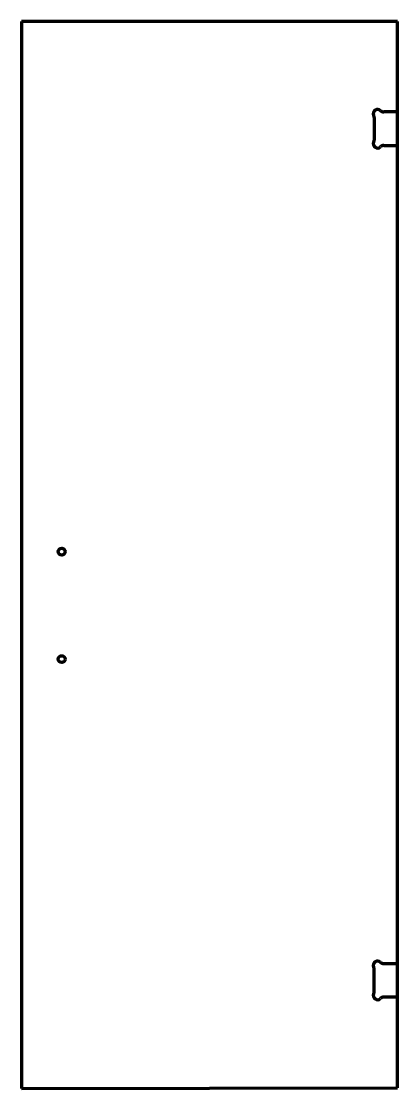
# Model space of a CAD drawing. Header units: inches. Extents: x 0 to 28, y 0 to 79.5.
import ezdxf

# ---------------------------------------------------------------- set-up
doc = ezdxf.new("R2010")
doc.units = ezdxf.units.IN
doc.header["$MEASUREMENT"] = 0
doc.layers.add('1', color=7, linetype='Continuous')

msp = doc.modelspace()

# ---------------------------------------------------------------- linework, layer by layer
at = {"color": 7, "lineweight": 90}
for p, q in [((0, 79.5), (0, 0)), ((28, 79.5), (0, 79.5)), ((28, 0.062), (28, 79.5)), ((0, 0), (28, 0.062))]:
    msp.add_line(p, q, dxfattribs=at)
at = {"layer": '1', "color": 7, "lineweight": 90}
for p, q in [((28, 72.75), (26.972, 72.75)), ((26.25, 72.339), (26.25, 70.661)), ((26.972, 70.25), (28, 70.25)), ((26.25, 7.224), (26.25, 8.901)), ((26.972, 9.312), (28, 9.312)), ((28, 6.812), (26.972, 6.812))]:
    msp.add_line(p, q, dxfattribs=at)
at = {"layer": '1', "color": 1, "lineweight": 90}
for centre in [(3, 40), (3, 32)]:
    msp.add_circle(centre, 0.25, dxfattribs=at)
at = {"layer": '1', "color": 7, "lineweight": 90}
for centre, radius, start, end in [((26.5, 72.625), 0.312, 46.65824, 204.61998), ((25.875, 72.339), 0.375, 0, 24.61998), ((26.972, 73.125), 0.375, 226.65824, 270), ((26.5, 70.375), 0.312, 155.38002, 313.34176), ((25.875, 70.661), 0.375, 335.38002, 360), ((26.972, 69.875), 0.375, 90, 133.34176), ((26.5, 9.188), 0.312, 46.65824, 204.61998), ((25.875, 8.901), 0.375, 0, 24.61998), ((26.972, 9.688), 0.375, 226.65824, 270), ((25.875, 7.224), 0.375, 335.38002, 360), ((26.5, 6.938), 0.312, 155.38002, 313.34176), ((26.972, 6.438), 0.375, 90, 133.34176)]:
    msp.add_arc(centre, radius, start, end, dxfattribs=at)

doc.saveas('drawing.dxf')
